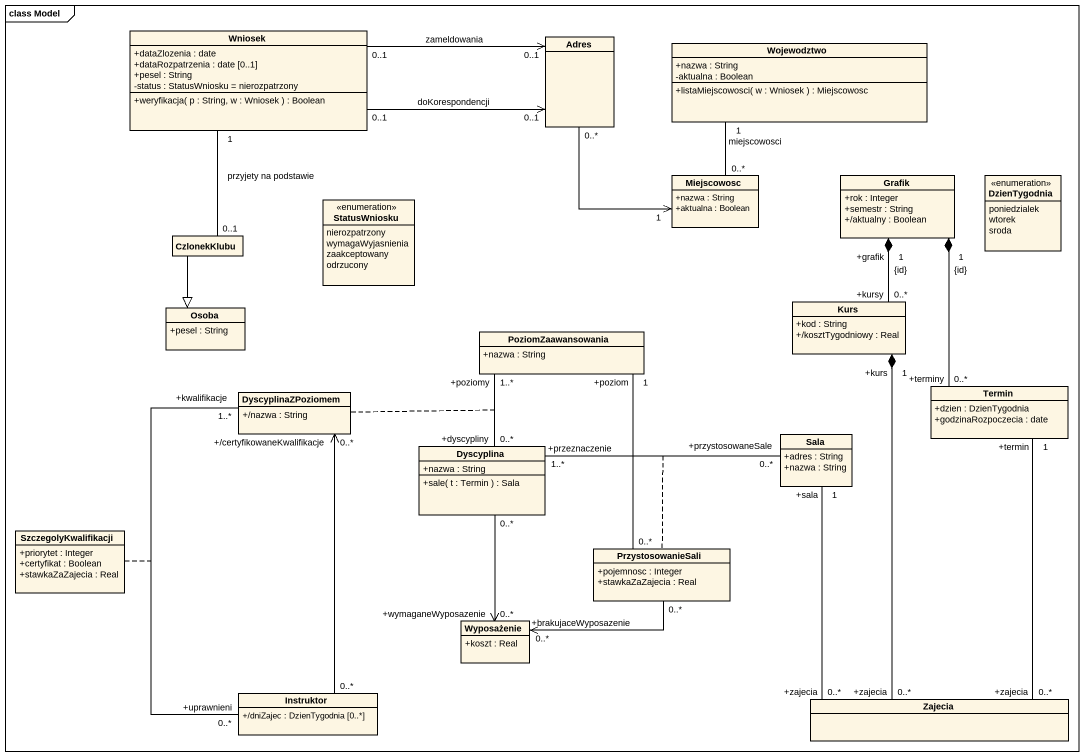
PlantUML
@startuml
mainframe class Model
hide circle
hide empty members
skinparam classAttributeIconSize 0
class Wniosek {
  +dataZlozenia : date
  +dataRozpatrzenia : date [0..1]
  +pesel : String
  -status : StatusWniosku = nierozpatrzony
  +weryfikacja( p : String, w : Wniosek ) : Boolean
}
class Adres
class Wojewodztwo {
  +nazwa : String
  -aktualna : Boolean
  +listaMiejscowosci( w : Wniosek ) : Miejscowosc
}
class Miejscowosc {
  +nazwa : String
  +aktualna : Boolean
}
class Grafik {
  +rok : Integer
  +semestr : String
  +/aktualny : Boolean
}
enum DzienTygodnia {
  poniedzialek
  wtorek
  sroda
}
enum StatusWniosku {
  nierozpatrzony
  wymagaWyjasnienia
  zaakceptowany
  odrzucony
}
class CzlonekKlubu
class Osoba {
  +pesel : String
}
class Kurs {
  +kod : String
  +/kosztTygodniowy : Real
}
class PoziomZaawansowania {
  +nazwa : String
}
class DyscyplinaZPoziomem {
  +/nazwa : String
}
class Termin {
  +dzien : DzienTygodnia
  +godzinaRozpoczecia : date
}
class Dyscyplina {
  +nazwa : String
  +sale( t : Termin ) : Sala
}
class Sala {
  +adres : String
  +nazwa : String
}
class SzczegolyKwalifikacji {
  +priorytet : Integer
  +certyfikat : Boolean
  +stawkaZaZajecia : Real
}
class PrzystosowanieSali {
  +pojemnosc : Integer
  +stawkaZaZajecia : Real
}
class Wyposażenie {
  +koszt : Real
}
class Instruktor {
  +/dniZajec : DzienTygodnia [0..*]
}
class Zajecia
Wniosek "0..1" -right-> "0..1" Adres : zameldowania
Wniosek "0..1" -right-> "0..1" Adres : doKorespondencji
Adres "0..*" --> "1" Miejscowosc
Miejscowosc "0..*" -up- "1" Wojewodztwo : miejscowosci
Grafik "+grafik\n{id}\n1" *-- "+kursy\n0..*" Kurs
Grafik "1\n{id}" *-- "0..*\n+terminy" Termin
CzlonekKlubu "0..1" -up- "1" Wniosek : przyjety na podstawie
CzlonekKlubu --|> Osoba
Kurs "+kurs\n1" *-- "+zajecia\n0..*" Zajecia
PoziomZaawansowania "+poziom\n1" -- "0..*" PrzystosowanieSali
Dyscyplina "+dyscypliny\n0..*" -up- "+poziomy\n1..*" PoziomZaawansowania
(Dyscyplina, PoziomZaawansowania) .. DyscyplinaZPoziomem
Dyscyplina "+przeznaczenie\n1..*" -right- "+przystosowaneSale\n0..*" Sala
(Dyscyplina, Sala) .. PrzystosowanieSali
Dyscyplina "0..*" --> "0..*\n+wymaganeWyposazenie" Wyposażenie
PrzystosowanieSali "0..*" -left-> "0..*\n+brakujaceWyposazenie" Wyposażenie
Instruktor "0..*" -up-> "+/certyfikowaneKwalifikacje\n0..*" DyscyplinaZPoziomem
Instruktor "+uprawnieni\n0..*" -up- "+kwalifikacje\n1..*" DyscyplinaZPoziomem
(Instruktor, DyscyplinaZPoziomem) .. SzczegolyKwalifikacji
Zajecia "+zajecia\n0..*" -up- "+termin\n1" Termin
Zajecia "+zajecia\n0..*" -up- "+sala\n1" Sala
@enduml
